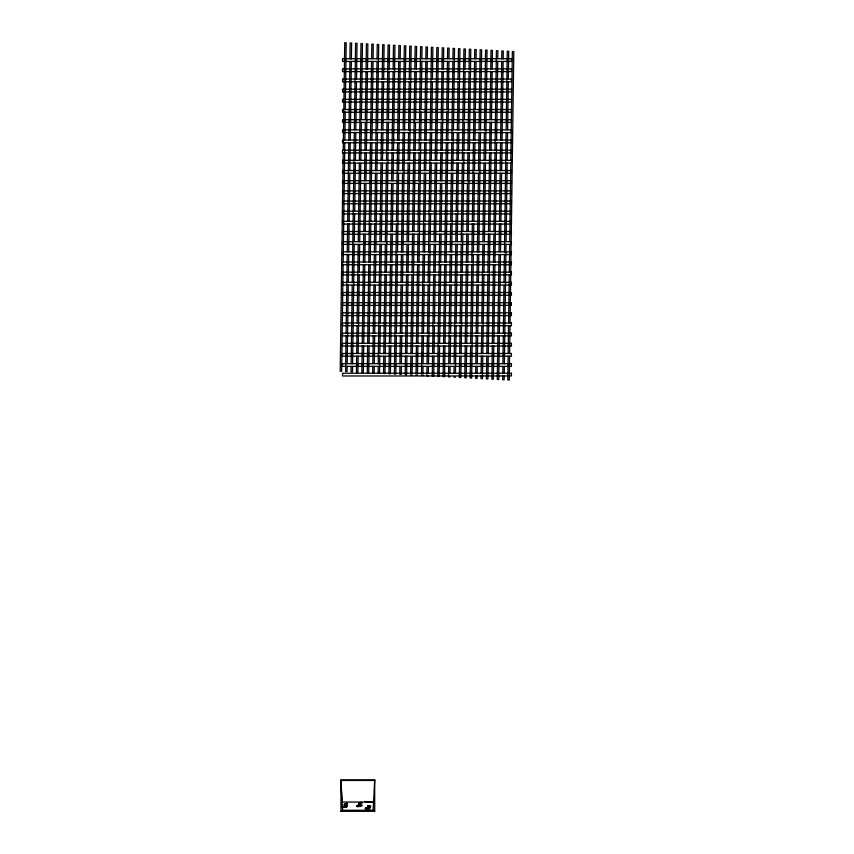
<?xml version="1.0" encoding="UTF-8"?>
<svg xmlns="http://www.w3.org/2000/svg" width="854" height="854" viewBox="0 0 854 854"><rect width="100%" height="100%" fill="white"/><g stroke="black" fill="none" stroke-linecap="round" stroke-linejoin="round"><path stroke-width="1.28" d="M343.212 153.09L340.191 371.202L341.643 371.287L343.116 264.879M343.255 150.432L344.738 42.7L346.19 42.775L345.272 109.28M343.159 262.221L344.813 142.522M344.845 139.864L345.24 111.938M346.105 335.579L345.614 371.49L347.066 371.565L347.14 366.249M346.148 332.921L347.236 254.449M347.268 251.791L347.653 223.865M347.695 221.197L348.774 142.735M348.816 140.077L349.905 61.605M349.937 58.947L350.161 42.988L351.613 43.063L351.389 59.022M347.172 363.59L348.261 285.119M348.293 282.46L348.688 254.524M348.72 251.866L349.105 223.94M349.147 221.282L349.809 173.394M349.841 170.736L350.225 142.81M350.268 140.152L351.357 61.68M351.101 366.451L351.026 371.778L352.478 371.853L352.553 366.526M351.143 363.793L352.222 285.321M352.264 282.663L354.346 132.381M354.378 129.712L355.574 43.266L357.025 43.34L356.534 79.251M352.585 363.868L354.25 244.169M354.282 241.511L354.666 213.585M354.709 210.927L355.371 163.039M355.403 160.381L355.798 132.455M355.83 129.797L356.492 81.909M356.662 356.097L356.449 372.056L357.901 372.13L358.114 356.171M356.705 353.439L357.089 325.513M357.121 322.844L358.21 244.383M358.253 241.725L359.331 163.253M359.374 160.595L360.996 43.554L362.448 43.629L361.391 119.432M358.157 353.513L359.246 275.041M359.278 272.383L359.662 244.457M359.705 241.799L360.783 163.327M360.826 160.669L361.359 122.101M362.235 345.742L361.861 372.344L363.313 372.419L363.687 345.817M362.267 343.084L363.356 264.612M363.388 261.954L363.772 234.028M363.815 231.359L364.477 183.482M364.509 180.824L364.904 152.898M364.936 150.24L365.32 122.303M365.363 119.645L366.024 71.768M366.056 69.11L366.409 43.832L367.861 43.917L367.508 69.185M363.719 343.159L364.807 264.687M364.839 262.029L365.224 234.103M365.266 231.445L365.928 183.557M365.96 180.899L366.355 152.973M366.387 150.315L367.476 71.843M367.647 346.03L367.284 372.622L368.725 372.707L369.099 346.105M367.679 343.361L368.768 264.9M368.811 262.242L370.465 142.543M370.497 139.875L370.892 111.949M370.924 109.291L371.586 61.413M371.629 58.745L371.832 44.12L373.283 44.194L373.081 58.83M369.131 343.447L370.22 264.975M370.262 262.317L370.796 223.748M370.828 221.079L371.917 142.618M371.949 139.96L373.038 61.488M372.792 366.259L372.696 372.91L374.148 372.984L374.244 366.334M372.824 363.601L373.209 335.675M373.251 333.007L373.913 285.129M373.945 282.471L374.33 254.545M374.372 251.877L374.757 223.951M374.799 221.293L375.461 173.415M375.493 170.757L375.877 142.821M375.92 140.163L377.009 61.691M377.041 59.033L377.244 44.408L378.696 44.483L377.521 129.594M374.276 363.676L374.66 335.75M374.703 333.081L375.365 285.204M375.397 282.546L375.781 254.62M375.824 251.962L376.913 173.49M376.945 170.832L377.479 132.263M378.205 366.547L378.108 373.198L379.56 373.273L379.806 355.979M378.237 363.889L379.902 244.191M379.934 241.522L380.318 213.596M380.361 210.938L381.023 163.061M381.055 160.392L381.45 132.466M381.482 129.808L382.144 81.931M382.186 79.273L382.667 44.686L384.108 44.76L383.638 79.347M379.838 353.321L380.222 325.395M380.265 322.727L381.354 244.265M381.386 241.597L382.475 163.135M382.507 160.477L382.902 132.541M382.934 129.883L383.595 82.005M383.766 356.193L383.531 373.476L384.983 373.55L385.218 356.267M383.809 353.524L384.887 275.063M384.93 272.394L385.314 244.468M385.357 241.81L386.435 163.338M386.478 160.68L387.011 122.111M387.043 119.453L388.079 44.974L389.531 45.048L389.2 68.993M385.261 353.609L386.339 275.137M386.382 272.479L388.036 152.781M388.079 150.112L388.463 122.186M388.495 119.528L389.157 71.651M389.328 345.827L388.944 373.764L390.395 373.838L390.78 345.913M389.371 343.169L390.459 264.708M390.491 262.039L390.876 234.113M390.918 231.455L391.58 183.578M391.612 180.909L392.007 152.983M392.039 150.325L393.128 71.853M393.16 69.195L393.491 45.251L394.943 45.337L393.491 150.4M390.822 343.244L391.911 264.783M391.943 262.125L392.328 234.188M392.37 231.53L393.032 183.653M393.064 180.995L393.459 153.058M396.448 223.759L394.367 374.041L395.818 374.127L396.352 335.547M396.48 221.101L397.569 142.629M397.601 139.971L398.69 61.499M398.733 58.841L398.914 45.54L400.366 45.614L400.184 58.915M396.384 332.889L397.473 254.428M397.505 251.759L398.594 173.298M398.637 170.64L399.021 142.703M399.053 140.045L400.142 61.573M399.8 372.995L399.885 366.355M399.928 363.687L400.312 335.761M400.355 333.103L401.017 285.225M401.049 282.557L401.433 254.631M401.476 251.973L402.565 173.501M402.597 170.843L403.131 132.274M403.173 129.616L404.326 45.828L405.778 45.902L404.625 129.691M401.252 373.081L401.337 366.43M401.38 363.761L401.764 335.835M401.807 333.177L402.469 285.3M402.501 282.642L402.885 254.705M402.928 252.047L404.582 132.349M405.212 373.283L405.458 355.99M405.49 353.332L405.874 325.406M405.917 322.748L406.579 274.871M406.611 272.202L407.006 244.276M407.038 241.618L408.127 163.146M408.159 160.488L408.554 132.562M408.586 129.893L409.247 82.016M409.29 79.358L409.749 46.105L411.201 46.18L409.61 160.563M406.664 373.358L406.91 356.075M406.942 353.407L408.031 274.945M408.063 272.277L408.458 244.351M408.49 241.693L409.578 163.221M410.635 373.572L410.87 356.278M410.913 353.62L411.991 275.148M412.034 272.49L412.567 233.921M412.599 231.263L413.688 152.791M413.731 150.133L414.809 71.661M414.852 69.003L415.161 46.394L416.613 46.468L416.304 69.078M412.087 373.646L412.322 356.353M412.365 353.695L414.019 233.996M414.051 231.338L415.14 152.866M415.183 150.208L415.567 122.282M415.599 119.613L416.261 71.736M416.047 373.849L416.432 345.923M416.474 343.265L417.563 264.793M417.595 262.135L417.98 234.199M418.022 231.541L418.684 183.663M418.716 181.005L419.111 153.079M419.143 150.411L420.584 46.671L422.036 46.756L421.865 58.723M417.499 373.924L417.884 345.998M417.926 343.34L419.015 264.868M419.047 262.21L420.702 142.511M420.744 139.853L421.129 111.917M421.161 109.259L421.833 61.381M421.47 374.137L422.004 335.569M422.036 332.911L423.125 254.439M423.157 251.781L424.246 173.309M424.289 170.651L424.673 142.714M424.705 140.056L425.794 61.595M425.826 58.926L425.997 46.959L427.448 47.034L427.278 59.011M422.922 374.212L423.029 366.227M423.061 363.569L423.456 335.643M423.488 332.985L424.15 285.108M424.192 282.439L424.577 254.513M424.609 251.855L425.004 223.919M425.036 221.261L425.698 173.383M425.74 170.725L426.125 142.799M426.157 140.131L427.246 61.669M426.883 374.415L426.989 366.441M427.032 363.783L427.416 335.846M427.459 333.188L428.121 285.311M428.153 282.653L428.537 254.727M428.58 252.058L430.235 132.359M430.267 129.701L431.409 47.248L432.861 47.322L432.423 79.241M428.356 373.166L428.441 366.515M428.484 363.857L430.138 244.159M430.181 241.501L430.565 213.564M430.597 210.906L431.259 163.029M431.302 160.371L431.686 132.434M431.718 129.776L432.391 81.899M432.562 356.086L432.284 376.038L433.736 376.112L434.013 356.161M432.594 353.428L433.683 274.956M433.715 272.298L434.11 244.361M434.142 241.703L435.23 163.231M435.262 160.573L436.832 47.525L438.283 47.6L436.714 160.648M434.046 353.503L434.43 325.566M434.472 322.908L435.134 275.031M435.166 272.373L435.561 244.447M435.593 241.778L436.682 163.317M439.671 234.007L437.696 376.315L439.148 376.39L439.575 345.806M439.703 231.349L440.365 183.471M440.408 180.813L440.792 152.877M440.824 150.219L441.219 122.293M441.251 119.635L441.913 71.747M441.956 69.089L442.244 47.813L443.696 47.888L443.407 69.163M439.607 343.148L440.696 264.676M440.739 262.018L441.123 234.081M441.155 231.423L441.817 183.546M441.86 180.888L442.244 152.962M442.276 150.293L443.365 71.832M443.536 346.009L443.119 376.603L444.571 376.678L444.987 346.083M443.578 343.351L444.667 264.879M444.699 262.221L446.354 142.522M446.396 139.864L446.781 111.938M446.813 109.28L447.485 61.392M447.517 58.734L447.667 48.091L449.119 48.176L448.969 58.809M445.03 343.425L446.119 264.964M446.151 262.295L447.806 142.597M447.848 139.939L448.926 61.477M448.681 366.249L448.531 376.881L449.983 376.966M448.713 363.59L449.802 285.119M449.844 282.46L450.229 254.524M450.261 251.866L450.645 223.94M450.688 221.282L451.35 173.394M451.382 170.736L451.777 142.81M451.809 140.152L452.898 61.68M452.93 59.022L453.079 48.379L454.531 48.454L453.41 129.584M450.037 372.974L450.133 366.323M450.165 363.665L450.56 335.729M450.592 333.071L451.254 285.193M451.296 282.535L451.681 254.599M451.713 251.941L452.801 173.479M452.833 170.811L453.367 132.242M454.008 373.177L454.093 366.526M454.136 363.868L455.79 244.169M455.822 241.511L456.217 213.585M456.249 210.927L456.911 163.039M456.954 160.381L457.338 132.455M457.37 129.797L458.043 81.909M458.075 79.251L458.502 48.667L459.954 48.742L458.822 129.872M455.46 373.251L456.121 325.374M456.153 322.716L457.242 244.244M457.274 241.586L458.363 163.114M458.406 160.456L458.79 132.53M459.665 356.171L459.367 377.457L460.818 377.532L461.107 356.246M459.698 353.513L460.082 325.587M460.125 322.929L460.786 275.041M460.818 272.383L461.203 244.457M461.245 241.799L462.334 163.327M462.366 160.669L463.914 48.945L465.366 49.02L465.088 68.971M461.149 353.588L462.238 275.127M462.27 272.458L462.804 233.889M462.847 231.231L463.925 152.759M463.968 150.101L464.352 122.175M464.395 119.517L465.056 71.629M465.227 345.817L464.779 377.735L466.231 377.81L466.679 345.891M465.259 343.159L466.348 264.687M466.38 262.029L466.775 234.103M466.807 231.445L467.469 183.557M467.512 180.899L467.896 152.973M467.928 150.315L469.017 71.843M469.059 69.185L469.337 49.233L470.778 49.308L469.38 150.389M466.711 343.233L467.8 264.761M467.832 262.103L468.227 234.177M468.259 231.519L469.348 153.047M470.639 346.105L470.202 378.023L471.654 378.098L473.362 254.407M470.682 343.447L471.76 264.975M471.803 262.317L472.337 223.748M472.369 221.079L473.458 142.618M473.5 139.96L474.578 61.488M474.621 58.83L474.749 49.521L476.201 49.596L476.073 58.905M473.404 251.749L473.789 223.823M473.821 221.165L474.482 173.277M474.525 170.619L474.909 142.693M474.952 140.035L475.336 112.098M475.368 109.44L476.03 61.563M475.657 375.643L475.614 378.311L477.066 378.386L477.108 375.717M475.689 372.984L475.785 366.334M475.817 363.676L476.201 335.75M476.244 333.081L476.906 285.204M476.938 282.546L477.333 254.62M477.365 251.962L478.453 173.49M478.486 170.832L479.019 132.263M479.062 129.594L480.161 49.799L481.613 49.874L480.514 129.68M477.14 373.059L477.237 366.409M477.269 363.751L477.653 335.825M477.696 333.167L478.357 285.279M478.389 282.621L478.784 254.695M478.816 252.037L480.471 132.338M481.069 375.931L481.037 378.589L482.489 378.664L482.798 356.054M481.112 373.273L481.346 355.979M481.378 353.321L481.773 325.395M481.805 322.727L482.894 244.265M482.926 241.597L484.015 163.135M484.058 160.477L484.442 132.541M484.474 129.883L485.584 50.087L487.036 50.162L485.51 160.552M482.83 353.396L483.919 274.924M483.962 272.266L484.346 244.34M484.378 241.682L485.467 163.21M486.759 356.267L486.449 378.877L487.901 378.952L488.21 356.342M486.801 353.609L487.89 275.137M487.922 272.479L488.456 233.911M488.499 231.242L489.577 152.781M489.62 150.112L490.004 122.186M490.047 119.528L490.708 71.651M490.74 68.993L490.997 50.365L492.448 50.439L492.192 69.067M488.253 353.684L489.908 233.985M489.95 231.327L491.029 152.855M491.071 150.197L491.456 122.261M491.488 119.603L492.16 71.725M492.331 345.913L491.872 379.155L493.324 379.229L493.783 345.987M492.363 343.244L493.452 264.783M493.484 262.125L493.879 234.188M493.911 231.53L495 153.058M495.032 150.4L496.42 50.653L497.871 50.728L497.754 58.712M493.815 343.329L494.904 264.857M494.936 262.199L496.601 142.501M496.633 139.842L497.722 61.371M497.893 335.558L497.284 379.443L498.736 379.518L499.344 335.633M497.925 332.889L499.014 254.428M499.056 251.759L499.441 223.833M499.473 221.175L500.134 173.298M500.177 170.64L500.561 142.703M500.604 140.045L501.682 61.573M501.725 58.915L501.832 50.941L503.284 51.016L503.177 58.99M499.376 332.964L500.465 254.503M500.508 251.845L500.892 223.908M500.924 221.25L501.586 173.373M501.629 170.715L502.013 142.778M502.045 140.12L503.134 61.648M502.76 375.739L502.696 379.731L504.148 379.806L504.212 375.813M502.792 373.081L502.889 366.43M502.921 363.761L503.305 335.835M503.348 333.177L504.009 285.3M504.041 282.642L504.436 254.705M504.468 252.047L506.123 132.349M506.166 129.691L507.255 51.219L508.706 51.293L508.311 79.23M504.244 373.155L504.34 366.505M504.372 363.847L506.027 244.148M506.07 241.479L507.159 163.018M507.191 160.36L507.575 132.423M507.618 129.765L508.279 81.888M508.141 356.054L507.81 379.998L509.262 380.073L509.592 356.129M508.173 353.396L508.557 325.459M508.6 322.801L509.262 274.924M509.294 272.266L509.689 244.34M509.721 241.671L510.809 163.21M510.841 160.541L512.357 51.486L513.809 51.56L510.051 322.876M509.624 353.471L510.009 325.545M374.703 811.3L373.134 810.275L374.703 779.948L340.959 779.948L340.959 811.3L374.703 811.3L374.703 779.948L373.935 780.46M343.65 807.041L343.127 807.724M344.194 804.714L344.525 803.892L345.411 804.009M344.899 807.532L345.069 806.197L346.478 807.094M345.229 803.892L345.528 804.884L344.877 805.215M347.375 806.582L347.002 805.76M356.865 805.888L356.929 806.454M357.741 805.621L357.815 806.197M358.787 803.358L358.861 803.924M359.822 804.148L360.174 803.539M360.569 805.226L360.484 806.304M360.751 804.906L361.786 804.906L361.904 805.792M367.252 808.268L367.209 809.133M368.992 806.475L368.053 807.094M368.341 809.368L369.227 808.076L370.092 808.845M369.601 806.155L369.633 806.731M369.601 806.176L370.839 805.941L370.22 807.094M342.337 806.688L342.262 807.243M344.205 806.165L343.137 806.977M344.888 807.489L345.923 807.062M346.735 804.521L347.439 803.817L346.735 803.112M356.865 805.909L357.559 805.365M357.741 805.642L358.627 805.13M358.787 803.368L359.683 802.856M360.516 806.101L359.481 806.528M368.106 808.13L366.494 808.93M368.522 809.026L367.615 809.453M344.429 807.126L343.137 806.955M360.975 803.465C363.505 803.838 360.473 800.636 360.719 803.24M358.082 806.614L358.221 805.888M358.958 806.347L360.217 805.311M360.751 805.898L361.861 805.76M367.828 805.888L367.583 806.592M367.7 806.037L368.544 805.76M366.217 808.578L365 808.492L365.704 807.478M367.284 808.3L366.238 807.585L366.014 808.727M365.939 808.823L366.505 808.973M368.597 807.062L368.981 806.293M340.959 811.3L342.529 810.275L373.134 810.275M342.593 806.422L343.159 806.357M346.478 805.685L345.987 806.902M344.205 807.425L343.639 807.457M357.933 806.72L357.185 806.688M346.756 803.112L346.03 803.838L346.756 804.564M345.08 805.226L344.194 804.681M346.468 805.685L347.034 805.76M359.683 804.265L359.118 804.148M358.072 806.422L358.627 806.528M374.703 780.46L340.959 780.46L342.529 810.275M373.753 802.045L341.92 802.045L340.959 779.948M399.779 374.33L401.231 374.404M405.223 374.618L406.621 374.692M410.635 374.895L412.044 374.97M416.058 375.184L417.457 375.258M421.449 375.461L422.901 375.546M426.861 375.749L428.313 375.824M453.954 377.169L455.395 377.244M364.477 801.49L372.12 802.045M357.538 805.365L358.264 805.909M370.23 807.137L369.633 806.699M368.245 807.179L367.594 806.56M365.683 807.478L366.366 808.076M359.651 802.856L360.196 803.368M358.605 805.13L359.15 805.642M343.127 806.357L343.671 806.87M368.522 805.76L369.013 806.315M368.085 808.119L368.714 809.112M367.156 808.919L367.626 809.507M344.322 806.272L344.557 807.094M359.224 806.304L359.107 805.621M511.418 58.702L342.529 58.702L342.529 61.424L511.418 61.424L511.418 58.702M511.418 68.864L342.529 68.864L342.529 71.587L511.418 71.587L511.418 68.864M511.418 79.027L342.529 79.027L342.529 81.76L511.418 81.76L511.418 79.027M511.418 89.2L342.529 89.2L342.529 91.922L511.418 91.922L511.418 89.2M511.418 99.363L342.529 99.363L342.529 102.085L511.418 102.085L511.418 99.363M511.418 109.525L342.529 109.525L342.529 112.248L511.418 112.248L511.418 109.525M511.418 119.688L342.529 119.688L342.529 122.421L511.418 122.421L511.418 119.688M511.418 129.861L342.529 129.861L342.529 132.583L511.418 132.583L511.418 129.861M511.418 140.024L342.529 140.024L342.529 142.746L511.418 142.746L511.418 140.024M511.418 150.187L342.529 150.187L342.529 152.909L511.418 152.909L511.418 150.187M511.418 160.349L342.529 160.349L342.529 163.082L511.418 163.082L511.418 160.349M511.418 170.522L342.529 170.522L342.529 173.245L511.418 173.245L511.418 170.522M511.418 180.685L342.529 180.685L342.529 183.407L511.418 183.407L511.418 180.685M511.418 190.848L342.529 190.848L342.529 193.57L511.418 193.57L511.418 190.848M511.418 201.021L342.529 201.021L342.529 203.743L511.418 203.743L511.418 201.021M511.418 211.184L342.529 211.184L342.529 213.906L511.418 213.906L511.418 211.184M511.418 221.346L342.529 221.346L342.529 224.068L511.418 224.068L511.418 221.346M511.418 231.509L342.529 231.509L342.529 234.231L511.418 234.231L511.418 231.509M511.418 241.682L342.529 241.682L342.529 244.404L511.418 244.404L511.418 241.682M511.418 251.845L342.529 251.845L342.529 254.567L511.418 254.567L511.418 251.845M511.418 262.007L342.529 262.007L342.529 264.729L511.418 264.729L511.418 262.007M511.418 272.17L342.529 272.17L342.529 274.892L511.418 274.892L511.418 272.17M511.418 282.343L342.529 282.343L342.529 285.065L511.418 285.065L511.418 282.343M511.418 292.506L342.529 292.506L342.529 295.228L511.418 295.228L511.418 292.506M511.418 302.668L342.529 302.668L342.529 305.39L511.418 305.39L511.418 302.668M511.418 312.831L342.529 312.831L342.529 315.564L511.418 315.564L511.418 312.831M511.418 323.004L342.529 323.004L342.529 325.726L511.418 325.726L511.418 323.004M511.418 333.167L342.529 333.167L342.529 335.889L511.418 335.889L511.418 333.167M511.418 343.329L342.529 343.329L342.529 346.051L511.418 346.051L511.418 343.329M511.418 353.492L342.529 353.492L342.529 356.225L511.418 356.225L511.418 353.492M511.418 363.665L342.529 363.665L342.529 366.387L511.418 366.387L511.418 363.665M511.418 373.241L342.529 373.241L342.529 375.963L511.418 375.963L511.418 373.241"/></g></svg>
